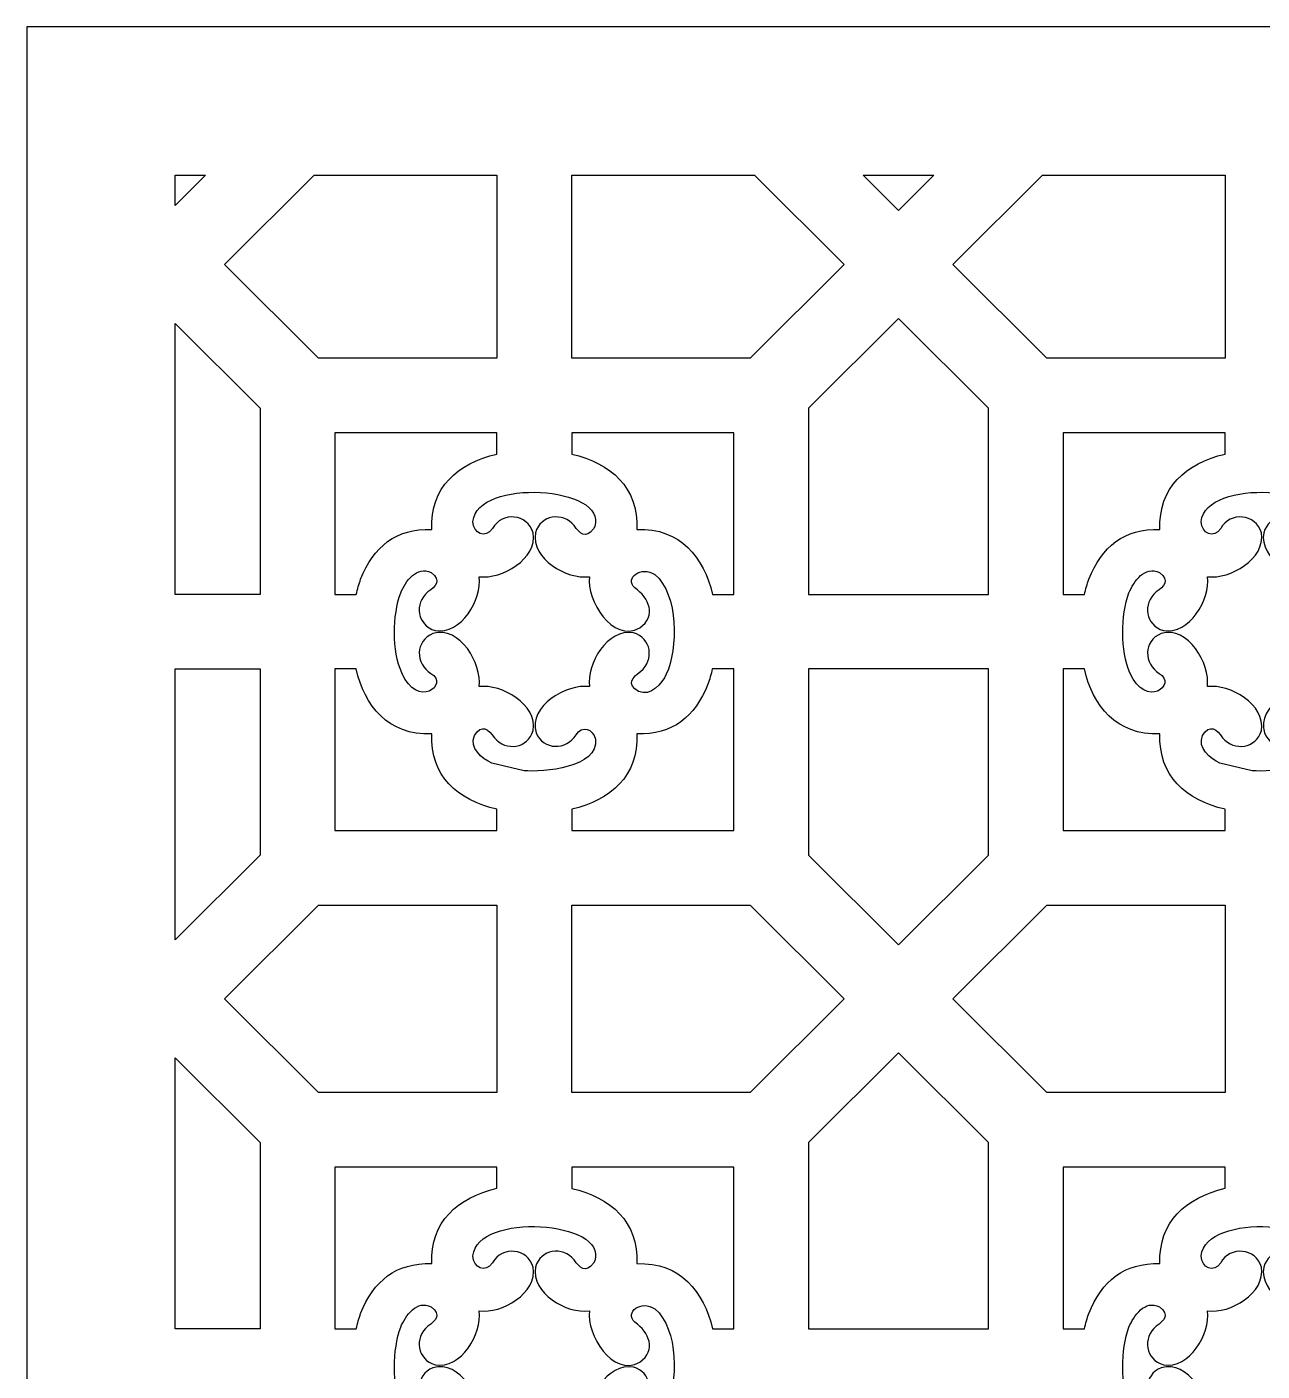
# Model space of a CAD drawing. Header units: centimetres. Extents: x -17.2 to -8.7, y -9 to 2.1.
# Drawn here: x -17.203 to -12.95, y -2.569 to 2.058 of the extents above; entities that cross this region are included whole.
import ezdxf

# ---------------------------------------------------------------- set-up
doc = ezdxf.new("R2010")
doc.units = ezdxf.units.CM
doc.header["$MEASUREMENT"] = 0
doc.layers.add('layer 1', color=7, linetype='Continuous')

msp = doc.modelspace()

# ---------------------------------------------------------------- linework, layer by layer
at = {"layer": 'layer 1', "color": 250}
for points, knots in [([(-17.20312, -9.00021), (-17.20312, -9.00021), (-17.20312, 2.05805), (-17.20312, 2.05805), (-17.20312, 2.05805), (-17.20312, 2.05805), (-8.69677, 2.05805), (-8.69677, 2.05805), (-8.69677, 2.05805), (-8.69677, 2.05805), (-8.69677, -9.00021), (-8.69677, -9.00021), (-8.69677, -9.00021), (-8.69677, -9.00021), (-17.20312, -9.00021), (-17.20312, -9.00021)], [0, 0, 0, 0, 0.2, 0.2, 0.2, 0.2, 0.4, 0.4, 0.4, 0.4, 0.6, 0.6, 0.6, 0.6, 1, 1, 1, 1]), ([(-16.69273, 1.44329), (-16.69273, 1.44329), (-16.58803, 1.54767), (-16.58803, 1.54767), (-16.58803, 1.54767), (-16.58803, 1.54767), (-16.69273, 1.54767), (-16.69273, 1.54767), (-16.69273, 1.54767), (-16.69273, 1.54767), (-16.69273, 1.44329), (-16.69273, 1.44329)], [0, 0, 0, 0, 0.25, 0.25, 0.25, 0.25, 0.5, 0.5, 0.5, 0.5, 1, 1, 1, 1]), ([(-15.58473, 0.91733), (-15.58473, 0.91733), (-15.58473, 1.54767), (-15.58473, 1.54767), (-15.58473, 1.54767), (-15.58473, 1.54767), (-16.21421, 1.54767), (-16.21421, 1.54767), (-16.21421, 1.54767), (-16.21421, 1.54767), (-16.52284, 1.24), (-16.52284, 1.24), (-16.52284, 1.24), (-16.52284, 1.24), (-16.19916, 0.91733), (-16.19916, 0.91733), (-16.19916, 0.91733), (-16.19916, 0.91733), (-15.58473, 0.91733), (-15.58473, 0.91733)], [0, 0, 0, 0, 0.1666667, 0.1666667, 0.1666667, 0.1666667, 0.3333333, 0.3333333, 0.3333333, 0.3333333, 0.5, 0.5, 0.5, 0.5, 0.6666667, 0.6666667, 0.6666667, 0.6666667, 1, 1, 1, 1]), ([(-15.32724, 1.54767), (-15.32724, 1.54767), (-15.32724, 0.91733), (-15.32724, 0.91733), (-15.32724, 0.91733), (-15.32724, 0.91733), (-14.71282, 0.91733), (-14.71282, 0.91733), (-14.71282, 0.91733), (-14.71282, 0.91733), (-14.38914, 1.24), (-14.38914, 1.24), (-14.38914, 1.24), (-14.38914, 1.24), (-14.69777, 1.54767), (-14.69777, 1.54767), (-14.69777, 1.54767), (-14.69777, 1.54767), (-15.32724, 1.54767), (-15.32724, 1.54767)], [0, 0, 0, 0, 0.1666667, 0.1666667, 0.1666667, 0.1666667, 0.3333333, 0.3333333, 0.3333333, 0.3333333, 0.5, 0.5, 0.5, 0.5, 0.6666667, 0.6666667, 0.6666667, 0.6666667, 1, 1, 1, 1]), ([(-14.32395, 1.54767), (-14.32395, 1.54767), (-14.20223, 1.42632), (-14.20223, 1.42632), (-14.20223, 1.42632), (-14.20223, 1.42632), (-14.08051, 1.54767), (-14.08051, 1.54767), (-14.08051, 1.54767), (-14.08051, 1.54767), (-14.32395, 1.54767), (-14.32395, 1.54767)], [0, 0, 0, 0, 0.25, 0.25, 0.25, 0.25, 0.5, 0.5, 0.5, 0.5, 1, 1, 1, 1]), ([(-13.07721, 0.91733), (-13.07721, 0.91733), (-13.07721, 1.54767), (-13.07721, 1.54767), (-13.07721, 1.54767), (-13.07721, 1.54767), (-13.70668, 1.54767), (-13.70668, 1.54767), (-13.70668, 1.54767), (-13.70668, 1.54767), (-14.01531, 1.24), (-14.01531, 1.24), (-14.01531, 1.24), (-14.01531, 1.24), (-13.69163, 0.91733), (-13.69163, 0.91733), (-13.69163, 0.91733), (-13.69163, 0.91733), (-13.07721, 0.91733), (-13.07721, 0.91733)], [0, 0, 0, 0, 0.1666667, 0.1666667, 0.1666667, 0.1666667, 0.3333333, 0.3333333, 0.3333333, 0.3333333, 0.5, 0.5, 0.5, 0.5, 0.6666667, 0.6666667, 0.6666667, 0.6666667, 1, 1, 1, 1]), ([(-16.69273, 0.10448), (-16.69273, 0.10448), (-16.40012, 0.10448), (-16.40012, 0.10448), (-16.40012, 0.10448), (-16.40012, 0.10448), (-16.40012, 0.745), (-16.40012, 0.745), (-16.40012, 0.745), (-16.40012, 0.745), (-16.69273, 1.03671), (-16.69273, 1.03671), (-16.69273, 1.03671), (-16.69273, 1.03671), (-16.69273, 0.10448), (-16.69273, 0.10448)], [0, 0, 0, 0, 0.2, 0.2, 0.2, 0.2, 0.4, 0.4, 0.4, 0.4, 0.6, 0.6, 0.6, 0.6, 1, 1, 1, 1]), ([(-13.8926, 0.10448), (-13.8926, 0.10448), (-14.51186, 0.10448), (-14.51186, 0.10448), (-14.51186, 0.10448), (-14.51186, 0.10448), (-14.51186, 0.745), (-14.51186, 0.745), (-14.51186, 0.745), (-14.51186, 0.745), (-14.20223, 1.05367), (-14.20223, 1.05367), (-14.20223, 1.05367), (-14.20223, 1.05367), (-13.8926, 0.745), (-13.8926, 0.745), (-13.8926, 0.745), (-13.8926, 0.745), (-13.8926, 0.10448), (-13.8926, 0.10448)], [0, 0, 0, 0, 0.1666667, 0.1666667, 0.1666667, 0.1666667, 0.3333333, 0.3333333, 0.3333333, 0.3333333, 0.5, 0.5, 0.5, 0.5, 0.6666667, 0.6666667, 0.6666667, 0.6666667, 1, 1, 1, 1]), ([(-16.06898, 0.10448), (-16.06898, 0.10448), (-16.14263, 0.10448), (-16.14263, 0.10448), (-16.14263, 0.10448), (-16.14263, 0.10448), (-16.14263, 0.66064), (-16.14263, 0.66064), (-16.14263, 0.66064), (-16.14263, 0.66064), (-15.58473, 0.66064), (-15.58473, 0.66064), (-15.58473, 0.66064), (-15.58473, 0.66064), (-15.58473, 0.5877), (-15.58473, 0.5877), (-15.58473, 0.5877), (-15.71984, 0.55483), (-15.81449, 0.47342), (-15.8093, 0.32831), (-15.8093, 0.32831), (-15.93191, 0.3327), (-16.00994, 0.2683), (-16.05396, 0.15677), (-16.05396, 0.15677), (-16.05977, 0.1403), (-16.06479, 0.12276), (-16.06898, 0.10448)], [0, 0, 0, 0, 0.125, 0.125, 0.125, 0.125, 0.25, 0.25, 0.25, 0.25, 0.375, 0.375, 0.375, 0.375, 0.5, 0.5, 0.5, 0.5, 0.625, 0.625, 0.625, 0.625, 0.75, 0.75, 0.75, 0.75, 1, 1, 1, 1]), ([(-14.76935, 0.10448), (-14.76935, 0.10448), (-14.84231, 0.10448), (-14.84231, 0.10448), (-14.84231, 0.10448), (-14.8722, 0.23088), (-14.95236, 0.33369), (-15.10277, 0.32831), (-15.10277, 0.32831), (-15.09755, 0.47307), (-15.19197, 0.55553), (-15.32724, 0.58755), (-15.32724, 0.58755), (-15.32724, 0.58755), (-15.32724, 0.66064), (-15.32724, 0.66064), (-15.32724, 0.66064), (-15.32724, 0.66064), (-14.76935, 0.66064), (-14.76935, 0.66064), (-14.76935, 0.66064), (-14.76935, 0.66064), (-14.76935, 0.10448), (-14.76935, 0.10448)], [0, 0, 0, 0, 0.1428571, 0.1428571, 0.1428571, 0.1428571, 0.2857143, 0.2857143, 0.2857143, 0.2857143, 0.4285714, 0.4285714, 0.4285714, 0.4285714, 0.5714286, 0.5714286, 0.5714286, 0.5714286, 0.7142857, 0.7142857, 0.7142857, 0.7142857, 1, 1, 1, 1]), ([(-13.56146, 0.10448), (-13.56146, 0.10448), (-13.63511, 0.10448), (-13.63511, 0.10448), (-13.63511, 0.10448), (-13.63511, 0.10448), (-13.63511, 0.66064), (-13.63511, 0.66064), (-13.63511, 0.66064), (-13.63511, 0.66064), (-13.07721, 0.66064), (-13.07721, 0.66064), (-13.07721, 0.66064), (-13.07721, 0.66064), (-13.07721, 0.5877), (-13.07721, 0.5877), (-13.07721, 0.5877), (-13.21232, 0.55483), (-13.30697, 0.47342), (-13.30178, 0.32831), (-13.30178, 0.32831), (-13.42439, 0.3327), (-13.50241, 0.2683), (-13.54644, 0.15677), (-13.54644, 0.15677), (-13.55225, 0.1403), (-13.55727, 0.12276), (-13.56146, 0.10448)], [0, 0, 0, 0, 0.125, 0.125, 0.125, 0.125, 0.25, 0.25, 0.25, 0.25, 0.375, 0.375, 0.375, 0.375, 0.5, 0.5, 0.5, 0.5, 0.625, 0.625, 0.625, 0.625, 0.75, 0.75, 0.75, 0.75, 1, 1, 1, 1]), ([(-15.916, 0.10956), (-15.94444, 0.0323), (-15.94591, -0.08992), (-15.91248, -0.16581), (-15.91248, -0.16581), (-15.85722, -0.29122), (-15.74822, -0.20601), (-15.81175, -0.16744), (-15.81175, -0.16744), (-15.86615, -0.13442), (-15.86667, -0.05516), (-15.8051, -0.03003), (-15.8051, -0.03003), (-15.71119, -0.00343), (-15.63594, -0.13464), (-15.64584, -0.21307), (-15.64584, -0.21307), (-15.56834, -0.2033), (-15.44464, -0.27395), (-15.46006, -0.36425), (-15.46006, -0.36425), (-15.4776, -0.42579), (-15.55296, -0.43697), (-15.59353, -0.38896), (-15.59353, -0.38896), (-15.61308, -0.36025), (-15.63769, -0.33992), (-15.66226, -0.38178), (-15.66226, -0.38178), (-15.68173, -0.42391), (-15.63499, -0.46105), (-15.60251, -0.47701), (-15.60251, -0.47701), (-15.60251, -0.47701), (-15.49134, -0.50237), (-15.49134, -0.50237), (-15.49134, -0.50237), (-15.42603, -0.50917), (-15.23361, -0.49153), (-15.24556, -0.3941), (-15.24556, -0.3941), (-15.25405, -0.35766), (-15.29193, -0.34553), (-15.312, -0.37846), (-15.312, -0.37846), (-15.3452, -0.43295), (-15.42483, -0.43283), (-15.44984, -0.37183), (-15.44984, -0.37183), (-15.47651, -0.2784), (-15.34477, -0.20291), (-15.26622, -0.21307), (-15.26622, -0.21307), (-15.27606, -0.13407), (-15.20509, -0.01252), (-15.11458, -0.02787), (-15.11458, -0.02787), (-15.05284, -0.04535), (-15.04162, -0.12051), (-15.08979, -0.16093), (-15.08979, -0.16093), (-15.11859, -0.18043), (-15.13896, -0.20493), (-15.09699, -0.22944), (-15.09699, -0.22944), (-15.05517, -0.24863), (-15.01637, -0.20182), (-15.00146, -0.16988), (-15.00146, -0.16988), (-14.96149, -0.08428), (-14.95877, 0.10584), (-15.04091, 0.1728), (-15.04091, 0.1728), (-15.08728, 0.20427), (-15.14621, 0.16148), (-15.11029, 0.1265), (-15.11029, 0.1265), (-15.06015, 0.09244), (-15.03411, 0.03043), (-15.09294, -0.01102), (-15.09294, -0.01102), (-15.18852, -0.06329), (-15.27611, 0.08503), (-15.26622, 0.16536), (-15.26622, 0.16536), (-15.34551, 0.15566), (-15.46737, 0.22619), (-15.45201, 0.31653), (-15.45201, 0.31653), (-15.43445, 0.37808), (-15.35905, 0.38928), (-15.31853, 0.34123), (-15.31853, 0.34123), (-15.29994, 0.31394), (-15.27919, 0.2928), (-15.252, 0.33032), (-15.252, 0.33032), (-15.252, 0.33032), (-15.24798, 0.33801), (-15.24798, 0.33801), (-15.24798, 0.33801), (-15.20042, 0.47593), (-15.65313, 0.50661), (-15.66712, 0.35551), (-15.66712, 0.35551), (-15.66648, 0.31306), (-15.62439, 0.29515), (-15.60007, 0.33075), (-15.60007, 0.33075), (-15.56771, 0.39089), (-15.47866, 0.38182), (-15.46006, 0.31653), (-15.46006, 0.31653), (-15.44461, 0.226), (-15.56786, 0.15577), (-15.64584, 0.16536), (-15.64584, 0.16536), (-15.63575, 0.08643), (-15.70712, -0.03513), (-15.79748, -0.01984), (-15.79748, -0.01984), (-15.85922, -0.00233), (-15.87046, 0.0728), (-15.82227, 0.11322), (-15.82227, 0.11322), (-15.79489, 0.13175), (-15.77367, 0.15244), (-15.81131, 0.17954), (-15.81131, 0.17954), (-15.85994, 0.20485), (-15.90005, 0.14966), (-15.916, 0.10956)], [0, 0, 0, 0, 0.0294118, 0.0294118, 0.0294118, 0.0294118, 0.0588235, 0.0588235, 0.0588235, 0.0588235, 0.0882353, 0.0882353, 0.0882353, 0.0882353, 0.1176471, 0.1176471, 0.1176471, 0.1176471, 0.1470588, 0.1470588, 0.1470588, 0.1470588, 0.1764706, 0.1764706, 0.1764706, 0.1764706, 0.2058824, 0.2058824, 0.2058824, 0.2058824, 0.2352941, 0.2352941, 0.2352941, 0.2352941, 0.2647059, 0.2647059, 0.2647059, 0.2647059, 0.2941176, 0.2941176, 0.2941176, 0.2941176, 0.3235294, 0.3235294, 0.3235294, 0.3235294, 0.3529412, 0.3529412, 0.3529412, 0.3529412, 0.3823529, 0.3823529, 0.3823529, 0.3823529, 0.4117647, 0.4117647, 0.4117647, 0.4117647, 0.4411765, 0.4411765, 0.4411765, 0.4411765, 0.4705882, 0.4705882, 0.4705882, 0.4705882, 0.5, 0.5, 0.5, 0.5, 0.5294118, 0.5294118, 0.5294118, 0.5294118, 0.5588235, 0.5588235, 0.5588235, 0.5588235, 0.5882353, 0.5882353, 0.5882353, 0.5882353, 0.6176471, 0.6176471, 0.6176471, 0.6176471, 0.6470588, 0.6470588, 0.6470588, 0.6470588, 0.6764706, 0.6764706, 0.6764706, 0.6764706, 0.7058824, 0.7058824, 0.7058824, 0.7058824, 0.7352941, 0.7352941, 0.7352941, 0.7352941, 0.7647059, 0.7647059, 0.7647059, 0.7647059, 0.7941176, 0.7941176, 0.7941176, 0.7941176, 0.8235294, 0.8235294, 0.8235294, 0.8235294, 0.8529412, 0.8529412, 0.8529412, 0.8529412, 0.8823529, 0.8823529, 0.8823529, 0.8823529, 0.9117647, 0.9117647, 0.9117647, 0.9117647, 0.9411765, 0.9411765, 0.9411765, 0.9411765, 1, 1, 1, 1]), ([(-13.40848, 0.10956), (-13.43692, 0.0323), (-13.43839, -0.08992), (-13.40496, -0.16581), (-13.40496, -0.16581), (-13.3497, -0.29122), (-13.2407, -0.20601), (-13.30423, -0.16744), (-13.30423, -0.16744), (-13.35863, -0.13442), (-13.35915, -0.05516), (-13.29758, -0.03003), (-13.29758, -0.03003), (-13.20367, -0.00343), (-13.12842, -0.13463), (-13.13832, -0.21307), (-13.13832, -0.21307), (-13.06082, -0.2033), (-12.93712, -0.27395), (-12.95254, -0.36425), (-12.95254, -0.36425), (-12.97008, -0.42579), (-13.04544, -0.43697), (-13.08601, -0.38896), (-13.08601, -0.38896), (-13.10556, -0.36025), (-13.13017, -0.33992), (-13.15474, -0.38178), (-13.15474, -0.38178), (-13.17421, -0.42391), (-13.12747, -0.46105), (-13.09499, -0.47701), (-13.09499, -0.47701), (-13.09499, -0.47701), (-12.98382, -0.50237), (-12.98382, -0.50237), (-12.98382, -0.50237), (-12.91851, -0.50917), (-12.72609, -0.49153), (-12.73804, -0.3941), (-12.73804, -0.3941), (-12.74653, -0.35766), (-12.78441, -0.34553), (-12.80448, -0.37846), (-12.80448, -0.37846), (-12.83768, -0.43295), (-12.91731, -0.43283), (-12.94232, -0.37183), (-12.94232, -0.37183), (-12.96899, -0.2784), (-12.83725, -0.20291), (-12.7587, -0.21307), (-12.7587, -0.21307), (-12.76854, -0.13407), (-12.69757, -0.01252), (-12.60706, -0.02787), (-12.60706, -0.02787), (-12.54532, -0.04535), (-12.5341, -0.12051), (-12.58227, -0.16093), (-12.58227, -0.16093), (-12.61107, -0.18043), (-12.63144, -0.20493), (-12.58947, -0.22944), (-12.58947, -0.22944), (-12.54765, -0.24863), (-12.50885, -0.20182), (-12.49394, -0.16988), (-12.49394, -0.16988), (-12.45397, -0.08428), (-12.45125, 0.10584), (-12.53339, 0.1728), (-12.53339, 0.1728), (-12.57976, 0.20427), (-12.63869, 0.16148), (-12.60277, 0.1265), (-12.60277, 0.1265), (-12.55262, 0.09244), (-12.52659, 0.03043), (-12.58542, -0.01102), (-12.58542, -0.01102), (-12.681, -0.06329), (-12.76859, 0.08503), (-12.7587, 0.16536), (-12.7587, 0.16536), (-12.83799, 0.15566), (-12.95985, 0.22619), (-12.94448, 0.31653), (-12.94448, 0.31653), (-12.92693, 0.37808), (-12.85153, 0.38928), (-12.81101, 0.34123), (-12.81101, 0.34123), (-12.79242, 0.31394), (-12.77167, 0.2928), (-12.74448, 0.33032), (-12.74448, 0.33032), (-12.74448, 0.33032), (-12.74045, 0.33801), (-12.74045, 0.33801), (-12.74045, 0.33801), (-12.6929, 0.47593), (-13.14561, 0.50661), (-13.1596, 0.35551), (-13.1596, 0.35551), (-13.15896, 0.31306), (-13.11686, 0.29515), (-13.09255, 0.33075), (-13.09255, 0.33075), (-13.06019, 0.39089), (-12.97113, 0.38182), (-12.95254, 0.31653), (-12.95254, 0.31653), (-12.93709, 0.226), (-13.06033, 0.15577), (-13.13832, 0.16536), (-13.13832, 0.16536), (-13.12823, 0.08643), (-13.19959, -0.03513), (-13.28996, -0.01984), (-13.28996, -0.01984), (-13.3517, -0.00233), (-13.36294, 0.0728), (-13.31475, 0.11322), (-13.31475, 0.11322), (-13.28737, 0.13175), (-13.26615, 0.15244), (-13.30379, 0.17954), (-13.30379, 0.17954), (-13.35242, 0.20485), (-13.39252, 0.14966), (-13.40848, 0.10956)], [0, 0, 0, 0, 0.0294118, 0.0294118, 0.0294118, 0.0294118, 0.0588235, 0.0588235, 0.0588235, 0.0588235, 0.0882353, 0.0882353, 0.0882353, 0.0882353, 0.1176471, 0.1176471, 0.1176471, 0.1176471, 0.1470588, 0.1470588, 0.1470588, 0.1470588, 0.1764706, 0.1764706, 0.1764706, 0.1764706, 0.2058824, 0.2058824, 0.2058824, 0.2058824, 0.2352941, 0.2352941, 0.2352941, 0.2352941, 0.2647059, 0.2647059, 0.2647059, 0.2647059, 0.2941176, 0.2941176, 0.2941176, 0.2941176, 0.3235294, 0.3235294, 0.3235294, 0.3235294, 0.3529412, 0.3529412, 0.3529412, 0.3529412, 0.3823529, 0.3823529, 0.3823529, 0.3823529, 0.4117647, 0.4117647, 0.4117647, 0.4117647, 0.4411765, 0.4411765, 0.4411765, 0.4411765, 0.4705882, 0.4705882, 0.4705882, 0.4705882, 0.5, 0.5, 0.5, 0.5, 0.5294118, 0.5294118, 0.5294118, 0.5294118, 0.5588235, 0.5588235, 0.5588235, 0.5588235, 0.5882353, 0.5882353, 0.5882353, 0.5882353, 0.6176471, 0.6176471, 0.6176471, 0.6176471, 0.6470588, 0.6470588, 0.6470588, 0.6470588, 0.6764706, 0.6764706, 0.6764706, 0.6764706, 0.7058824, 0.7058824, 0.7058824, 0.7058824, 0.7352941, 0.7352941, 0.7352941, 0.7352941, 0.7647059, 0.7647059, 0.7647059, 0.7647059, 0.7941176, 0.7941176, 0.7941176, 0.7941176, 0.8235294, 0.8235294, 0.8235294, 0.8235294, 0.8529412, 0.8529412, 0.8529412, 0.8529412, 0.8823529, 0.8823529, 0.8823529, 0.8823529, 0.9117647, 0.9117647, 0.9117647, 0.9117647, 0.9411765, 0.9411765, 0.9411765, 0.9411765, 1, 1, 1, 1]), ([(-16.69273, -1.08443), (-16.69273, -1.08443), (-16.40012, -0.79272), (-16.40012, -0.79272), (-16.40012, -0.79272), (-16.40012, -0.79272), (-16.40012, -0.1522), (-16.40012, -0.1522), (-16.40012, -0.1522), (-16.40012, -0.1522), (-16.69273, -0.1522), (-16.69273, -0.1522), (-16.69273, -0.1522), (-16.69273, -0.1522), (-16.69273, -1.08443), (-16.69273, -1.08443)], [0, 0, 0, 0, 0.2, 0.2, 0.2, 0.2, 0.4, 0.4, 0.4, 0.4, 0.6, 0.6, 0.6, 0.6, 1, 1, 1, 1]), ([(-16.14263, -0.1522), (-16.14263, -0.1522), (-16.06963, -0.1522), (-16.06963, -0.1522), (-16.06963, -0.1522), (-16.03976, -0.2785), (-15.95978, -0.38138), (-15.8093, -0.37603), (-15.8093, -0.37603), (-15.81448, -0.52086), (-15.72007, -0.60324), (-15.58473, -0.63527), (-15.58473, -0.63527), (-15.58473, -0.63527), (-15.58473, -0.70836), (-15.58473, -0.70836), (-15.58473, -0.70836), (-15.58473, -0.70836), (-16.14263, -0.70836), (-16.14263, -0.70836), (-16.14263, -0.70836), (-16.14263, -0.70836), (-16.14263, -0.1522), (-16.14263, -0.1522)], [0, 0, 0, 0, 0.1428571, 0.1428571, 0.1428571, 0.1428571, 0.2857143, 0.2857143, 0.2857143, 0.2857143, 0.4285714, 0.4285714, 0.4285714, 0.4285714, 0.5714286, 0.5714286, 0.5714286, 0.5714286, 0.7142857, 0.7142857, 0.7142857, 0.7142857, 1, 1, 1, 1]), ([(-14.84306, -0.1522), (-14.84306, -0.1522), (-14.76935, -0.1522), (-14.76935, -0.1522), (-14.76935, -0.1522), (-14.76935, -0.1522), (-14.76935, -0.70836), (-14.76935, -0.70836), (-14.76935, -0.70836), (-14.76935, -0.70836), (-15.32724, -0.70836), (-15.32724, -0.70836), (-15.32724, -0.70836), (-15.32724, -0.70836), (-15.32724, -0.63539), (-15.32724, -0.63539), (-15.32724, -0.63539), (-15.19204, -0.60248), (-15.09753, -0.52126), (-15.10277, -0.37603), (-15.10277, -0.37603), (-14.98034, -0.38037), (-14.90235, -0.31625), (-14.85827, -0.20492), (-14.85827, -0.20492), (-14.85238, -0.1883), (-14.8473, -0.17062), (-14.84306, -0.1522)], [0, 0, 0, 0, 0.125, 0.125, 0.125, 0.125, 0.25, 0.25, 0.25, 0.25, 0.375, 0.375, 0.375, 0.375, 0.5, 0.5, 0.5, 0.5, 0.625, 0.625, 0.625, 0.625, 0.75, 0.75, 0.75, 0.75, 1, 1, 1, 1]), ([(-14.51186, -0.1522), (-14.51186, -0.1522), (-13.8926, -0.1522), (-13.8926, -0.1522), (-13.8926, -0.1522), (-13.8926, -0.1522), (-13.8926, -0.79272), (-13.8926, -0.79272), (-13.8926, -0.79272), (-13.8926, -0.79272), (-14.20223, -1.10139), (-14.20223, -1.10139), (-14.20223, -1.10139), (-14.20223, -1.10139), (-14.51186, -0.79272), (-14.51186, -0.79272), (-14.51186, -0.79272), (-14.51186, -0.79272), (-14.51186, -0.1522), (-14.51186, -0.1522)], [0, 0, 0, 0, 0.1666667, 0.1666667, 0.1666667, 0.1666667, 0.3333333, 0.3333333, 0.3333333, 0.3333333, 0.5, 0.5, 0.5, 0.5, 0.6666667, 0.6666667, 0.6666667, 0.6666667, 1, 1, 1, 1]), ([(-13.63511, -0.1522), (-13.63511, -0.1522), (-13.5621, -0.1522), (-13.5621, -0.1522), (-13.5621, -0.1522), (-13.53224, -0.2785), (-13.45226, -0.38138), (-13.30178, -0.37603), (-13.30178, -0.37603), (-13.30696, -0.52086), (-13.21255, -0.60324), (-13.07721, -0.63527), (-13.07721, -0.63527), (-13.07721, -0.63527), (-13.07721, -0.70836), (-13.07721, -0.70836), (-13.07721, -0.70836), (-13.07721, -0.70836), (-13.63511, -0.70836), (-13.63511, -0.70836), (-13.63511, -0.70836), (-13.63511, -0.70836), (-13.63511, -0.1522), (-13.63511, -0.1522)], [0, 0, 0, 0, 0.1428571, 0.1428571, 0.1428571, 0.1428571, 0.2857143, 0.2857143, 0.2857143, 0.2857143, 0.4285714, 0.4285714, 0.4285714, 0.4285714, 0.5714286, 0.5714286, 0.5714286, 0.5714286, 0.7142857, 0.7142857, 0.7142857, 0.7142857, 1, 1, 1, 1]), ([(-15.58473, -1.61039), (-15.58473, -1.61039), (-15.58473, -0.96504), (-15.58473, -0.96504), (-15.58473, -0.96504), (-15.58473, -0.96504), (-16.19916, -0.96504), (-16.19916, -0.96504), (-16.19916, -0.96504), (-16.19916, -0.96504), (-16.52284, -1.28771), (-16.52284, -1.28771), (-16.52284, -1.28771), (-16.52284, -1.28771), (-16.19916, -1.61039), (-16.19916, -1.61039), (-16.19916, -1.61039), (-16.19916, -1.61039), (-15.58473, -1.61039), (-15.58473, -1.61039)], [0, 0, 0, 0, 0.1666667, 0.1666667, 0.1666667, 0.1666667, 0.3333333, 0.3333333, 0.3333333, 0.3333333, 0.5, 0.5, 0.5, 0.5, 0.6666667, 0.6666667, 0.6666667, 0.6666667, 1, 1, 1, 1]), ([(-15.32724, -0.96504), (-15.32724, -0.96504), (-15.32724, -1.61039), (-15.32724, -1.61039), (-15.32724, -1.61039), (-15.32724, -1.61039), (-14.71282, -1.61039), (-14.71282, -1.61039), (-14.71282, -1.61039), (-14.71282, -1.61039), (-14.38914, -1.28771), (-14.38914, -1.28771), (-14.38914, -1.28771), (-14.38914, -1.28771), (-14.71282, -0.96504), (-14.71282, -0.96504), (-14.71282, -0.96504), (-14.71282, -0.96504), (-15.32724, -0.96504), (-15.32724, -0.96504)], [0, 0, 0, 0, 0.1666667, 0.1666667, 0.1666667, 0.1666667, 0.3333333, 0.3333333, 0.3333333, 0.3333333, 0.5, 0.5, 0.5, 0.5, 0.6666667, 0.6666667, 0.6666667, 0.6666667, 1, 1, 1, 1]), ([(-13.07721, -1.61039), (-13.07721, -1.61039), (-13.07721, -0.96504), (-13.07721, -0.96504), (-13.07721, -0.96504), (-13.07721, -0.96504), (-13.69163, -0.96504), (-13.69163, -0.96504), (-13.69163, -0.96504), (-13.69163, -0.96504), (-14.01531, -1.28771), (-14.01531, -1.28771), (-14.01531, -1.28771), (-14.01531, -1.28771), (-13.69163, -1.61039), (-13.69163, -1.61039), (-13.69163, -1.61039), (-13.69163, -1.61039), (-13.07721, -1.61039), (-13.07721, -1.61039)], [0, 0, 0, 0, 0.1666667, 0.1666667, 0.1666667, 0.1666667, 0.3333333, 0.3333333, 0.3333333, 0.3333333, 0.5, 0.5, 0.5, 0.5, 0.6666667, 0.6666667, 0.6666667, 0.6666667, 1, 1, 1, 1]), ([(-13.8926, -2.42323), (-13.8926, -2.42323), (-14.51186, -2.42323), (-14.51186, -2.42323), (-14.51186, -2.42323), (-14.51186, -2.42323), (-14.51186, -1.78271), (-14.51186, -1.78271), (-14.51186, -1.78271), (-14.51186, -1.78271), (-14.20223, -1.47404), (-14.20223, -1.47404), (-14.20223, -1.47404), (-14.20223, -1.47404), (-13.8926, -1.78271), (-13.8926, -1.78271), (-13.8926, -1.78271), (-13.8926, -1.78271), (-13.8926, -2.42323), (-13.8926, -2.42323)], [0, 0, 0, 0, 0.1666667, 0.1666667, 0.1666667, 0.1666667, 0.3333333, 0.3333333, 0.3333333, 0.3333333, 0.5, 0.5, 0.5, 0.5, 0.6666667, 0.6666667, 0.6666667, 0.6666667, 1, 1, 1, 1]), ([(-16.69273, -2.42323), (-16.69273, -2.42323), (-16.40012, -2.42323), (-16.40012, -2.42323), (-16.40012, -2.42323), (-16.40012, -2.42323), (-16.40012, -1.78271), (-16.40012, -1.78271), (-16.40012, -1.78271), (-16.40012, -1.78271), (-16.69273, -1.49101), (-16.69273, -1.49101), (-16.69273, -1.49101), (-16.69273, -1.49101), (-16.69273, -2.42323), (-16.69273, -2.42323)], [0, 0, 0, 0, 0.2, 0.2, 0.2, 0.2, 0.4, 0.4, 0.4, 0.4, 0.6, 0.6, 0.6, 0.6, 1, 1, 1, 1]), ([(-16.06898, -2.42323), (-16.06898, -2.42323), (-16.14263, -2.42323), (-16.14263, -2.42323), (-16.14263, -2.42323), (-16.14263, -2.42323), (-16.14263, -1.86707), (-16.14263, -1.86707), (-16.14263, -1.86707), (-16.14263, -1.86707), (-15.58473, -1.86707), (-15.58473, -1.86707), (-15.58473, -1.86707), (-15.58473, -1.86707), (-15.58473, -1.94001), (-15.58473, -1.94001), (-15.58473, -1.94001), (-15.71984, -1.97289), (-15.81449, -2.05429), (-15.8093, -2.1994), (-15.8093, -2.1994), (-15.93191, -2.19501), (-16.00994, -2.25941), (-16.05396, -2.37094), (-16.05396, -2.37094), (-16.05977, -2.38741), (-16.06479, -2.40495), (-16.06898, -2.42323)], [0, 0, 0, 0, 0.125, 0.125, 0.125, 0.125, 0.25, 0.25, 0.25, 0.25, 0.375, 0.375, 0.375, 0.375, 0.5, 0.5, 0.5, 0.5, 0.625, 0.625, 0.625, 0.625, 0.75, 0.75, 0.75, 0.75, 1, 1, 1, 1]), ([(-14.76935, -2.42323), (-14.76935, -2.42323), (-14.84231, -2.42323), (-14.84231, -2.42323), (-14.84231, -2.42323), (-14.8722, -2.29683), (-14.95236, -2.19402), (-15.10277, -2.1994), (-15.10277, -2.1994), (-15.09755, -2.05464), (-15.19197, -1.97219), (-15.32724, -1.94017), (-15.32724, -1.94017), (-15.32724, -1.94017), (-15.32724, -1.86707), (-15.32724, -1.86707), (-15.32724, -1.86707), (-15.32724, -1.86707), (-14.76935, -1.86707), (-14.76935, -1.86707), (-14.76935, -1.86707), (-14.76935, -1.86707), (-14.76935, -2.42323), (-14.76935, -2.42323)], [0, 0, 0, 0, 0.1428571, 0.1428571, 0.1428571, 0.1428571, 0.2857143, 0.2857143, 0.2857143, 0.2857143, 0.4285714, 0.4285714, 0.4285714, 0.4285714, 0.5714286, 0.5714286, 0.5714286, 0.5714286, 0.7142857, 0.7142857, 0.7142857, 0.7142857, 1, 1, 1, 1]), ([(-13.56146, -2.42323), (-13.56146, -2.42323), (-13.63511, -2.42323), (-13.63511, -2.42323), (-13.63511, -2.42323), (-13.63511, -2.42323), (-13.63511, -1.86707), (-13.63511, -1.86707), (-13.63511, -1.86707), (-13.63511, -1.86707), (-13.07721, -1.86707), (-13.07721, -1.86707), (-13.07721, -1.86707), (-13.07721, -1.86707), (-13.07721, -1.94001), (-13.07721, -1.94001), (-13.07721, -1.94001), (-13.21232, -1.97289), (-13.30697, -2.05429), (-13.30178, -2.1994), (-13.30178, -2.1994), (-13.42439, -2.19501), (-13.50241, -2.25941), (-13.54644, -2.37094), (-13.54644, -2.37094), (-13.55225, -2.38741), (-13.55727, -2.40495), (-13.56146, -2.42323)], [0, 0, 0, 0, 0.125, 0.125, 0.125, 0.125, 0.25, 0.25, 0.25, 0.25, 0.375, 0.375, 0.375, 0.375, 0.5, 0.5, 0.5, 0.5, 0.625, 0.625, 0.625, 0.625, 0.75, 0.75, 0.75, 0.75, 1, 1, 1, 1]), ([(-15.916, -2.41815), (-15.94444, -2.49541), (-15.94591, -2.61763), (-15.91248, -2.69352), (-15.91248, -2.69352), (-15.85722, -2.81894), (-15.74822, -2.73372), (-15.81175, -2.69515), (-15.81175, -2.69515), (-15.86615, -2.66213), (-15.86667, -2.58287), (-15.8051, -2.55774), (-15.8051, -2.55774), (-15.71119, -2.53114), (-15.63594, -2.66235), (-15.64584, -2.74079), (-15.64584, -2.74079), (-15.56834, -2.73101), (-15.44464, -2.80166), (-15.46006, -2.89196), (-15.46006, -2.89196), (-15.4776, -2.9535), (-15.55296, -2.96468), (-15.59353, -2.91667), (-15.59353, -2.91667), (-15.61308, -2.88797), (-15.63769, -2.86763), (-15.66226, -2.90949), (-15.66226, -2.90949), (-15.68173, -2.95162), (-15.63499, -2.98876), (-15.60251, -3.00472), (-15.60251, -3.00472), (-15.60251, -3.00472), (-15.49134, -3.03008), (-15.49134, -3.03008), (-15.49134, -3.03008), (-15.42603, -3.03689), (-15.23361, -3.01924), (-15.24556, -2.92182), (-15.24556, -2.92182), (-15.25405, -2.88537), (-15.29193, -2.87325), (-15.312, -2.90618), (-15.312, -2.90618), (-15.3452, -2.96067), (-15.42483, -2.96054), (-15.44984, -2.89954), (-15.44984, -2.89954), (-15.47651, -2.80611), (-15.34477, -2.73062), (-15.26622, -2.74079), (-15.26622, -2.74079), (-15.27606, -2.66179), (-15.20509, -2.54023), (-15.11458, -2.55558), (-15.11458, -2.55558), (-15.05284, -2.57306), (-15.04162, -2.64822), (-15.08979, -2.68864), (-15.08979, -2.68864), (-15.11859, -2.70814), (-15.13896, -2.73265), (-15.09699, -2.75716), (-15.09699, -2.75716), (-15.05517, -2.77634), (-15.01637, -2.72953), (-15.00146, -2.69759), (-15.00146, -2.69759), (-14.96149, -2.61199), (-14.95877, -2.42187), (-15.04091, -2.35491), (-15.04091, -2.35491), (-15.08728, -2.32344), (-15.14621, -2.36623), (-15.11029, -2.40121), (-15.11029, -2.40121), (-15.06015, -2.43527), (-15.03411, -2.49729), (-15.09294, -2.53873), (-15.09294, -2.53873), (-15.18852, -2.591), (-15.27611, -2.44268), (-15.26622, -2.36235), (-15.26622, -2.36235), (-15.34551, -2.37205), (-15.46737, -2.30152), (-15.45201, -2.21119), (-15.45201, -2.21119), (-15.43445, -2.14963), (-15.35905, -2.13843), (-15.31853, -2.18648), (-15.31853, -2.18648), (-15.29994, -2.21377), (-15.27919, -2.23491), (-15.252, -2.1974), (-15.252, -2.1974), (-15.252, -2.1974), (-15.24798, -2.1897), (-15.24798, -2.1897), (-15.24798, -2.1897), (-15.20042, -2.05178), (-15.65313, -2.0211), (-15.66712, -2.1722), (-15.66712, -2.1722), (-15.66648, -2.21465), (-15.62439, -2.23257), (-15.60007, -2.19697), (-15.60007, -2.19697), (-15.56771, -2.13683), (-15.47866, -2.14589), (-15.46006, -2.21118), (-15.46006, -2.21118), (-15.44461, -2.30171), (-15.56786, -2.37195), (-15.64584, -2.36235), (-15.64584, -2.36235), (-15.63575, -2.44128), (-15.70712, -2.56285), (-15.79748, -2.54756), (-15.79748, -2.54756), (-15.85922, -2.53004), (-15.87046, -2.45491), (-15.82227, -2.41449), (-15.82227, -2.41449), (-15.79489, -2.39596), (-15.77367, -2.37527), (-15.81131, -2.34817), (-15.81131, -2.34817), (-15.85994, -2.32287), (-15.90005, -2.37805), (-15.916, -2.41815)], [0, 0, 0, 0, 0.0294118, 0.0294118, 0.0294118, 0.0294118, 0.0588235, 0.0588235, 0.0588235, 0.0588235, 0.0882353, 0.0882353, 0.0882353, 0.0882353, 0.1176471, 0.1176471, 0.1176471, 0.1176471, 0.1470588, 0.1470588, 0.1470588, 0.1470588, 0.1764706, 0.1764706, 0.1764706, 0.1764706, 0.2058824, 0.2058824, 0.2058824, 0.2058824, 0.2352941, 0.2352941, 0.2352941, 0.2352941, 0.2647059, 0.2647059, 0.2647059, 0.2647059, 0.2941176, 0.2941176, 0.2941176, 0.2941176, 0.3235294, 0.3235294, 0.3235294, 0.3235294, 0.3529412, 0.3529412, 0.3529412, 0.3529412, 0.3823529, 0.3823529, 0.3823529, 0.3823529, 0.4117647, 0.4117647, 0.4117647, 0.4117647, 0.4411765, 0.4411765, 0.4411765, 0.4411765, 0.4705882, 0.4705882, 0.4705882, 0.4705882, 0.5, 0.5, 0.5, 0.5, 0.5294118, 0.5294118, 0.5294118, 0.5294118, 0.5588235, 0.5588235, 0.5588235, 0.5588235, 0.5882353, 0.5882353, 0.5882353, 0.5882353, 0.6176471, 0.6176471, 0.6176471, 0.6176471, 0.6470588, 0.6470588, 0.6470588, 0.6470588, 0.6764706, 0.6764706, 0.6764706, 0.6764706, 0.7058824, 0.7058824, 0.7058824, 0.7058824, 0.7352941, 0.7352941, 0.7352941, 0.7352941, 0.7647059, 0.7647059, 0.7647059, 0.7647059, 0.7941176, 0.7941176, 0.7941176, 0.7941176, 0.8235294, 0.8235294, 0.8235294, 0.8235294, 0.8529412, 0.8529412, 0.8529412, 0.8529412, 0.8823529, 0.8823529, 0.8823529, 0.8823529, 0.9117647, 0.9117647, 0.9117647, 0.9117647, 0.9411765, 0.9411765, 0.9411765, 0.9411765, 1, 1, 1, 1]), ([(-13.40848, -2.41815), (-13.43692, -2.49541), (-13.43839, -2.61763), (-13.40496, -2.69352), (-13.40496, -2.69352), (-13.3497, -2.81894), (-13.2407, -2.73372), (-13.30423, -2.69515), (-13.30423, -2.69515), (-13.35863, -2.66213), (-13.35915, -2.58287), (-13.29758, -2.55774), (-13.29758, -2.55774), (-13.20367, -2.53114), (-13.12842, -2.66235), (-13.13832, -2.74079), (-13.13832, -2.74079), (-13.06082, -2.73101), (-12.93712, -2.80166), (-12.95254, -2.89196), (-12.95254, -2.89196), (-12.97008, -2.9535), (-13.04544, -2.96468), (-13.08601, -2.91667), (-13.08601, -2.91667), (-13.10556, -2.88797), (-13.13017, -2.86763), (-13.15474, -2.90949), (-13.15474, -2.90949), (-13.17421, -2.95162), (-13.12747, -2.98876), (-13.09499, -3.00472), (-13.09499, -3.00472), (-13.09499, -3.00472), (-12.98382, -3.03008), (-12.98382, -3.03008), (-12.98382, -3.03008), (-12.91851, -3.03689), (-12.72609, -3.01924), (-12.73804, -2.92182), (-12.73804, -2.92182), (-12.74653, -2.88537), (-12.78441, -2.87325), (-12.80448, -2.90618), (-12.80448, -2.90618), (-12.83768, -2.96067), (-12.91731, -2.96054), (-12.94232, -2.89954), (-12.94232, -2.89954), (-12.96899, -2.80611), (-12.83725, -2.73062), (-12.7587, -2.74079), (-12.7587, -2.74079), (-12.76854, -2.66179), (-12.69757, -2.54023), (-12.60706, -2.55558), (-12.60706, -2.55558), (-12.54532, -2.57306), (-12.5341, -2.64822), (-12.58227, -2.68864), (-12.58227, -2.68864), (-12.61107, -2.70814), (-12.63144, -2.73265), (-12.58947, -2.75716), (-12.58947, -2.75716), (-12.54765, -2.77634), (-12.50885, -2.72953), (-12.49394, -2.69759), (-12.49394, -2.69759), (-12.45397, -2.61199), (-12.45125, -2.42187), (-12.53339, -2.35491), (-12.53339, -2.35491), (-12.57976, -2.32344), (-12.63869, -2.36623), (-12.60277, -2.40121), (-12.60277, -2.40121), (-12.55262, -2.43527), (-12.52659, -2.49729), (-12.58542, -2.53873), (-12.58542, -2.53873), (-12.681, -2.591), (-12.76859, -2.44268), (-12.7587, -2.36235), (-12.7587, -2.36235), (-12.83799, -2.37205), (-12.95985, -2.30152), (-12.94448, -2.21119), (-12.94448, -2.21119), (-12.92693, -2.14963), (-12.85153, -2.13843), (-12.81101, -2.18648), (-12.81101, -2.18648), (-12.79242, -2.21377), (-12.77167, -2.23491), (-12.74448, -2.1974), (-12.74448, -2.1974), (-12.74448, -2.1974), (-12.74045, -2.1897), (-12.74045, -2.1897), (-12.74045, -2.1897), (-12.6929, -2.05178), (-13.14561, -2.0211), (-13.1596, -2.1722), (-13.1596, -2.1722), (-13.15896, -2.21465), (-13.11686, -2.23257), (-13.09255, -2.19697), (-13.09255, -2.19697), (-13.06019, -2.13683), (-12.97113, -2.14589), (-12.95254, -2.21118), (-12.95254, -2.21118), (-12.93709, -2.30171), (-13.06033, -2.37195), (-13.13832, -2.36235), (-13.13832, -2.36235), (-13.12823, -2.44128), (-13.19959, -2.56285), (-13.28996, -2.54756), (-13.28996, -2.54756), (-13.3517, -2.53004), (-13.36294, -2.45491), (-13.31475, -2.41449), (-13.31475, -2.41449), (-13.28737, -2.39596), (-13.26615, -2.37527), (-13.30379, -2.34817), (-13.30379, -2.34817), (-13.35242, -2.32287), (-13.39252, -2.37805), (-13.40848, -2.41815)], [0, 0, 0, 0, 0.0294118, 0.0294118, 0.0294118, 0.0294118, 0.0588235, 0.0588235, 0.0588235, 0.0588235, 0.0882353, 0.0882353, 0.0882353, 0.0882353, 0.1176471, 0.1176471, 0.1176471, 0.1176471, 0.1470588, 0.1470588, 0.1470588, 0.1470588, 0.1764706, 0.1764706, 0.1764706, 0.1764706, 0.2058824, 0.2058824, 0.2058824, 0.2058824, 0.2352941, 0.2352941, 0.2352941, 0.2352941, 0.2647059, 0.2647059, 0.2647059, 0.2647059, 0.2941176, 0.2941176, 0.2941176, 0.2941176, 0.3235294, 0.3235294, 0.3235294, 0.3235294, 0.3529412, 0.3529412, 0.3529412, 0.3529412, 0.3823529, 0.3823529, 0.3823529, 0.3823529, 0.4117647, 0.4117647, 0.4117647, 0.4117647, 0.4411765, 0.4411765, 0.4411765, 0.4411765, 0.4705882, 0.4705882, 0.4705882, 0.4705882, 0.5, 0.5, 0.5, 0.5, 0.5294118, 0.5294118, 0.5294118, 0.5294118, 0.5588235, 0.5588235, 0.5588235, 0.5588235, 0.5882353, 0.5882353, 0.5882353, 0.5882353, 0.6176471, 0.6176471, 0.6176471, 0.6176471, 0.6470588, 0.6470588, 0.6470588, 0.6470588, 0.6764706, 0.6764706, 0.6764706, 0.6764706, 0.7058824, 0.7058824, 0.7058824, 0.7058824, 0.7352941, 0.7352941, 0.7352941, 0.7352941, 0.7647059, 0.7647059, 0.7647059, 0.7647059, 0.7941176, 0.7941176, 0.7941176, 0.7941176, 0.8235294, 0.8235294, 0.8235294, 0.8235294, 0.8529412, 0.8529412, 0.8529412, 0.8529412, 0.8823529, 0.8823529, 0.8823529, 0.8823529, 0.9117647, 0.9117647, 0.9117647, 0.9117647, 0.9411765, 0.9411765, 0.9411765, 0.9411765, 1, 1, 1, 1])]:
    msp.add_open_spline(points, degree=3, knots=knots, dxfattribs=at)

doc.saveas('drawing.dxf')
